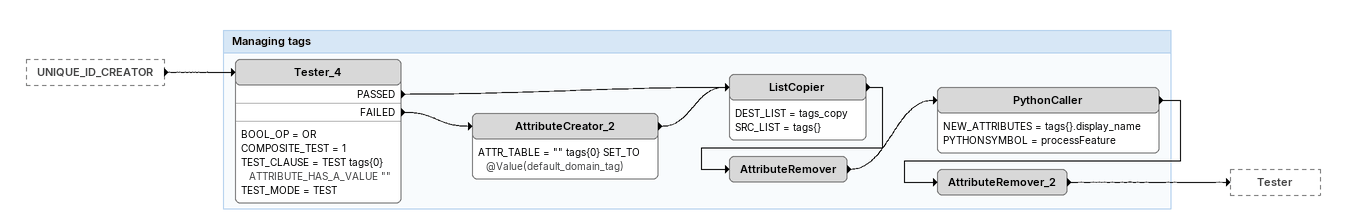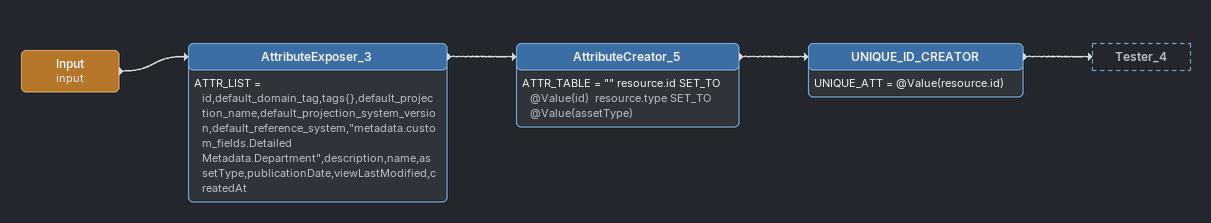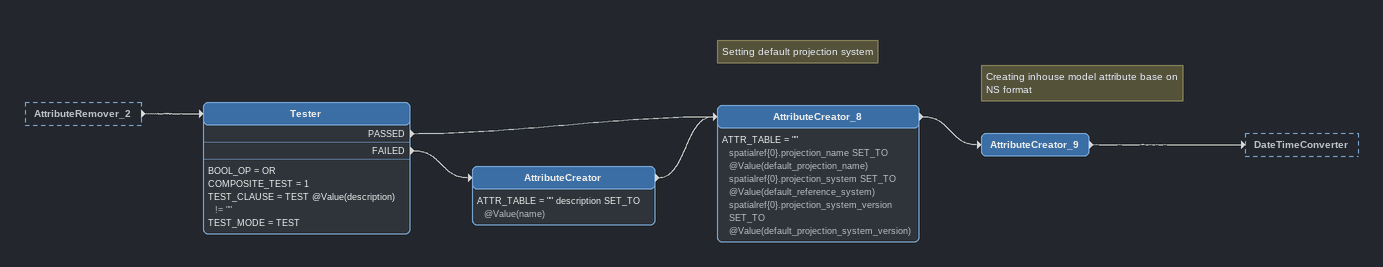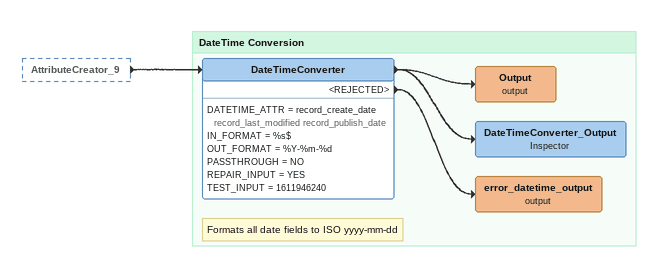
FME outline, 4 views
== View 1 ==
UNIQUE_ID_CREATOR [outside]
    -> Tester_4

Bookmark: Managing tags
Tester_4
    BOOL_OP = OR
    COMPOSITE_TEST = 1
    TEST_CLAUSE = TEST tags{0} ATTRIBUTE_HAS_A_VALUE ""
    TEST_MODE = TEST
    PASSED -> ListCopier
    FAILED -> AttributeCreator_2
AttributeCreator_2
    ATTR_TABLE = "" tags{0} SET_TO @Value(default_domain_tag)
    -> ListCopier
ListCopier
    DEST_LIST = tags_copy
    SRC_LIST = tags{}
    -> AttributeRemover
AttributeRemover
    -> PythonCaller
PythonCaller
    NEW_ATTRIBUTES = tags{}.display_name
    PYTHONSYMBOL = processFeature
    -> AttributeRemover_2
AttributeRemover_2
    -> Tester

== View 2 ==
Input (input)
    -> AttributeExposer_3
AttributeExposer_3
    ATTR_LIST = id,default_domain_tag,tags{},default_projection_name,default_projection_system_version,default_reference_system,"metadata.custom_fields.Detailed Metadata.Department",description,name,assetType,publicationDate,viewLastModified,createdAt
    -> AttributeCreator_5
AttributeCreator_5
    ATTR_TABLE = "" resource.id SET_TO @Value(id)  resource.type SET_TO @Value(assetType)
    -> UNIQUE_ID_CREATOR
UNIQUE_ID_CREATOR
    UNIQUE_ATT = @Value(resource.id)
    -> Tester_4

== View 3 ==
AttributeRemover_2 [outside]
    -> Tester
Tester
    BOOL_OP = OR
    COMPOSITE_TEST = 1
    TEST_CLAUSE = TEST @Value(description) != ""
    TEST_MODE = TEST
    PASSED -> AttributeCreator_8
    FAILED -> AttributeCreator
AttributeCreator
    ATTR_TABLE = "" description SET_TO @Value(name)
    -> AttributeCreator_8
Note: Setting default projection system
AttributeCreator_8
    ATTR_TABLE = "" spatialref{0}.projection_name SET_TO @Value(default_projection_name)  spatialref{0}.projection_system SET_TO @Value(default_reference_system)  spatialref{0}.projection_system_version SET_TO @Value(default_projection_system_version)
    -> AttributeCreator_9
Note: Creating inhouse model attribute base on NS format
AttributeCreator_9
    -> DateTimeConverter

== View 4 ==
AttributeCreator_9 [outside]
    -> DateTimeConverter

Bookmark: DateTime Conversion
Note: Formats all date fields to ISO yyyy-mm-dd
DateTimeConverter
    DATETIME_ATTR = record_create_date record_last_modified record_publish_date
    IN_FORMAT = %s$
    OUT_FORMAT = %Y-%m-%d
    PASSTHROUGH = NO
    REPAIR_INPUT = YES
    TEST_INPUT = 1611946240
    -> Output (output)
    -> DateTimeConverter_Output
    <REJECTED> -> error_datetime_output (output)
Output (output)
DateTimeConverter_Output: Inspector
error_datetime_output (output)
